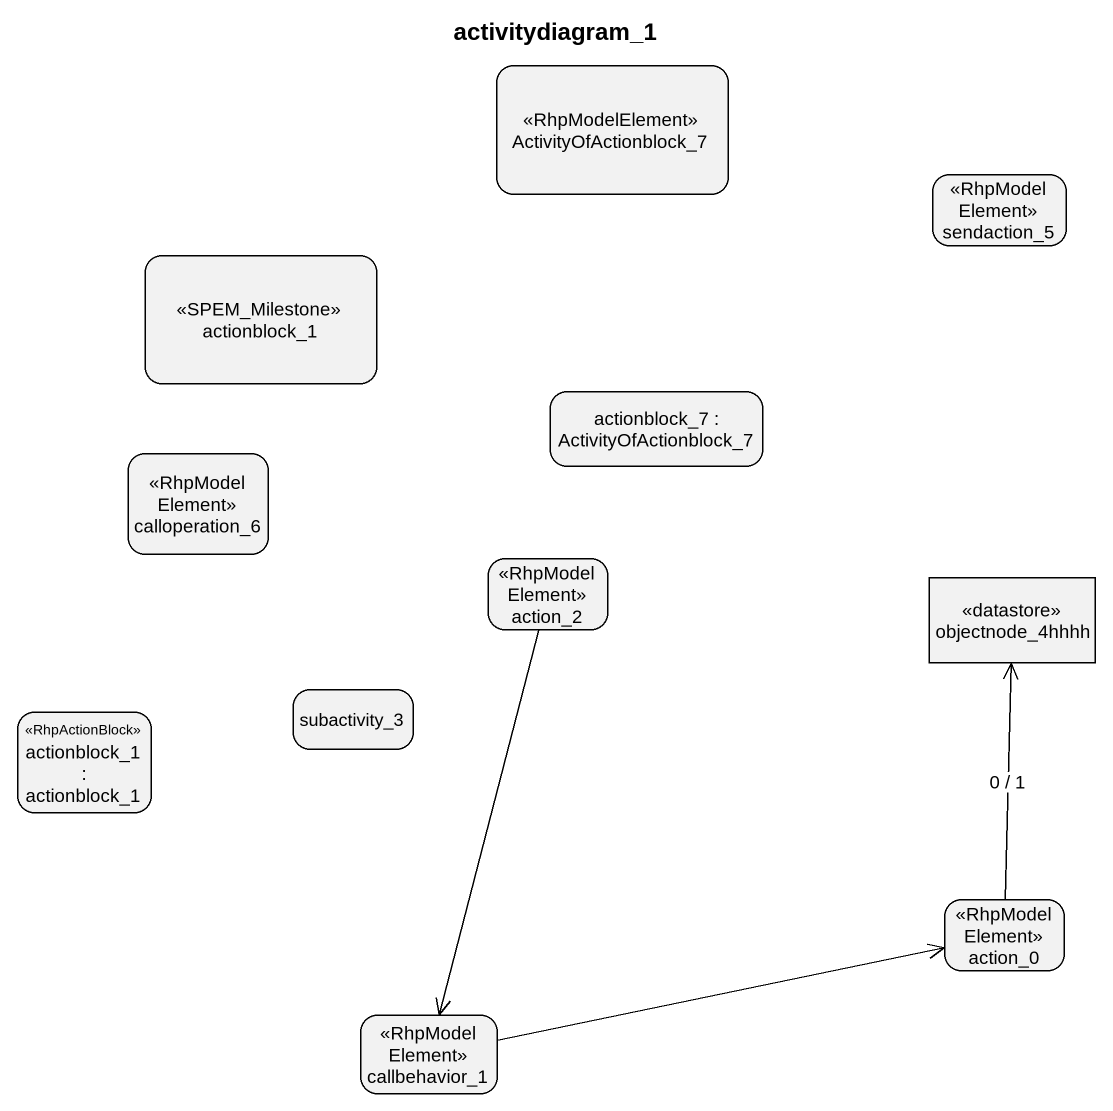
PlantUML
@startuml
title activitydiagram_1
hide empty description
state ActivityOfActionblock_7 <<RhpModelElement>>
state sendaction_5 <<RhpModelElement>>
state actionblock_1 <<SPEM_Milestone>>
state "actionblock_7 : ActivityOfActionblock_7" as actionblock_7
state calloperation_6 <<RhpModelElement>>
state action_2 <<RhpModelElement>>
state objectnode_4hhhh <<datastore>>
state subactivity_3
state "actionblock_1 : actionblock_1" as actionblock_1_2 <<RhpActionBlock>>
state action_0 <<RhpModelElement>>
state callbehavior_1 <<RhpModelElement>>
action_2 --> callbehavior_1
action_0 -up-> objectnode_4hhhh : 0 / 1
callbehavior_1 -right-> action_0
@enduml
